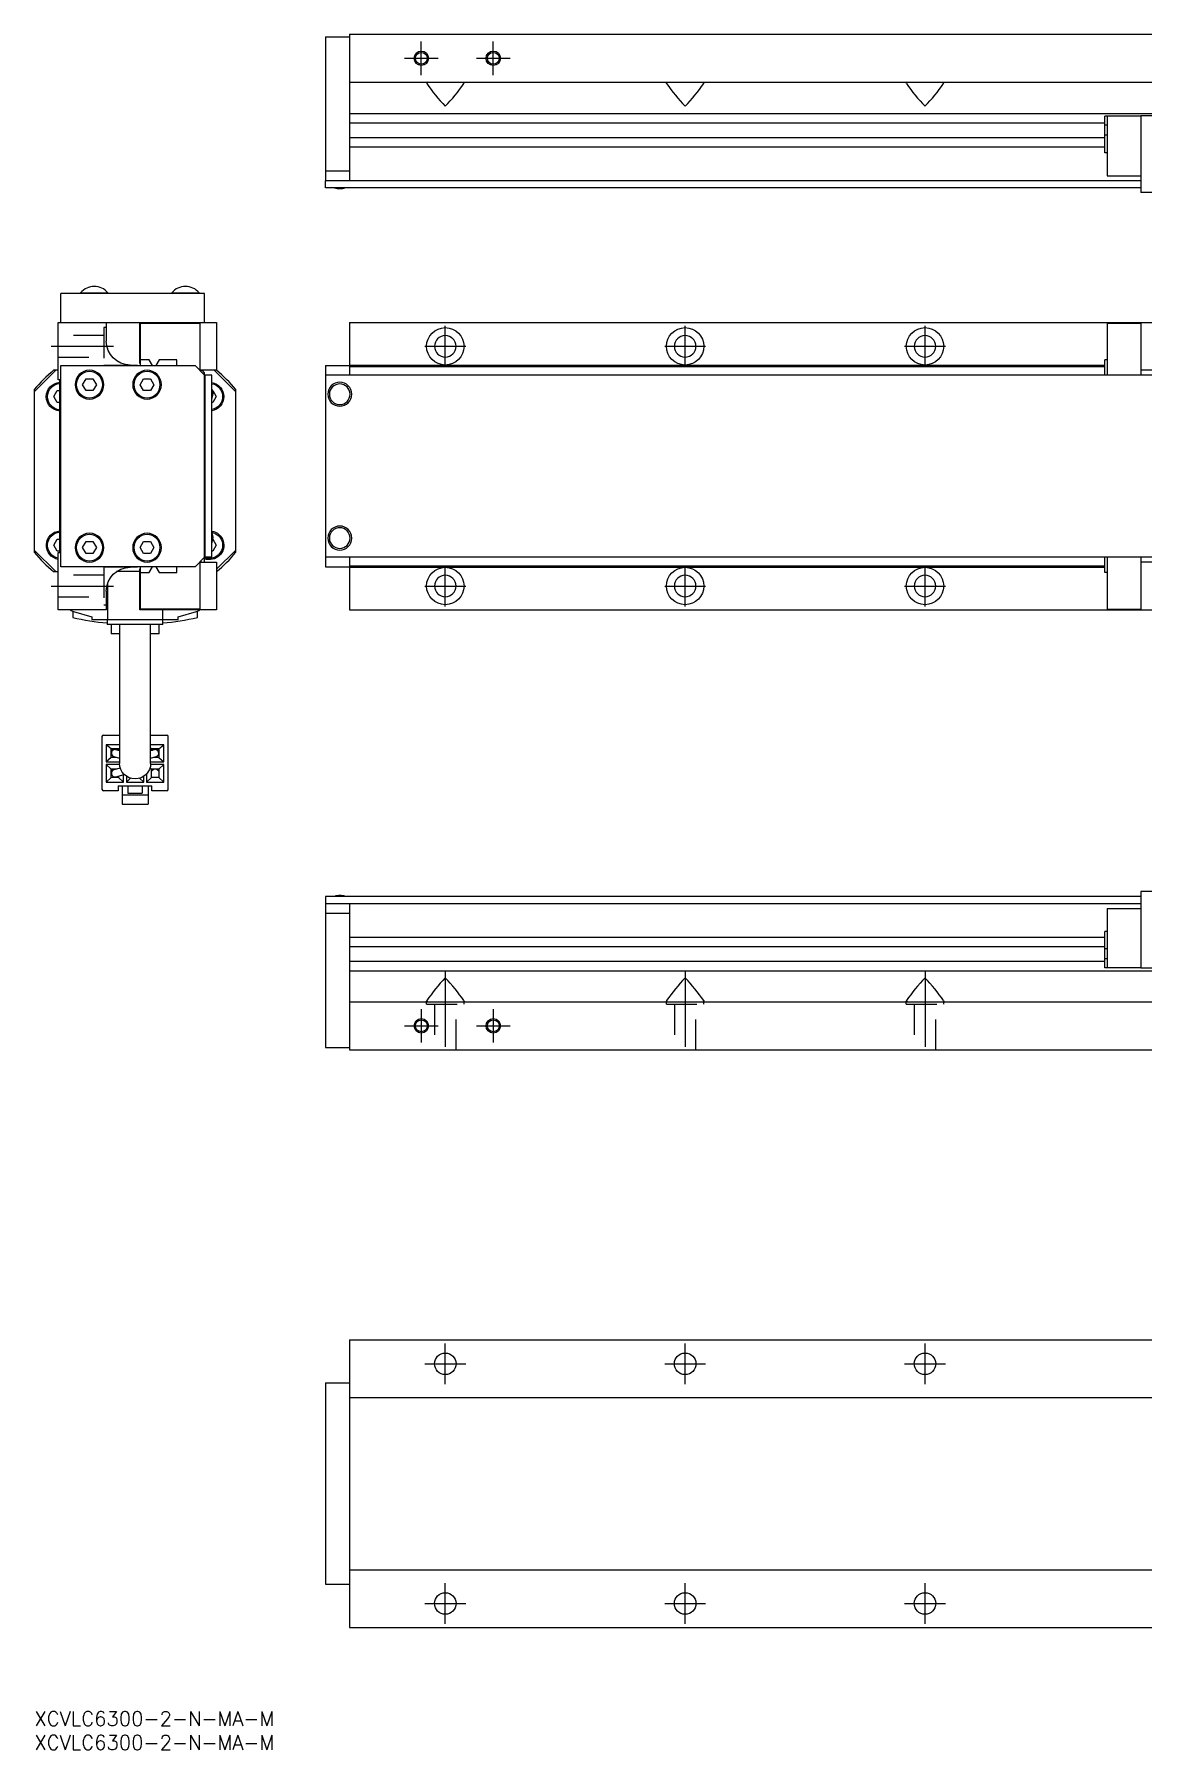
# Model space of a CAD drawing. Extents: x 0 to 751, y -8 to 355.
# Drawn here: x 0 to 231, y -8 to 349.8 of the extents above; entities that cross this region are included whole.
import ezdxf

# ---------------------------------------------------------------- set-up
doc = ezdxf.new("R2010")
doc.units = 0
doc.header["$LTSCALE"] = 0.5
doc.linetypes.add('CENTER', pattern=[50.8, 31.75, -6.35, 6.35, -6.35])
doc.linetypes.add('DASHED', pattern=[19.05, 12.7, -6.35])
for name, color, linetype in [('MSM_CENTER', 1, 'CENTER'), ('MSM_CONTINUOUS', 7, 'CONTINUOUS'), ('MSM_DASHED', 4, 'DASHED'), ('MSM_NARROW', 5, 'CONTINUOUS'), ('MSM_PART_NUMBER', 7, 'CONTINUOUS')]:
    doc.layers.add(name, color=color, linetype=linetype)
doc.styles.get("Standard").update_dxf_attribs({"font": 'txt.shx', "height": 3, "bigfont": 'bigfont.shx'})

msp = doc.modelspace()

# ---------------------------------------------------------------- linework, layer by layer
at = {"layer": 'MSM_CENTER'}
for p, q in [((80.67, 341.34), (80.67, 348.34)), ((80.67, 341.34), (80.67, 348.34)), ((95.67, 341.34), (95.67, 348.34)), ((95.67, 341.34), (95.67, 348.34)), ((77.17, 344.84), (84.17, 344.84)), ((77.17, 344.84), (84.17, 344.84)), ((92.17, 344.84), (99.17, 344.84)), ((92.17, 344.84), (99.17, 344.84)), ((85.67, 280.5), (85.67, 289)), ((85.67, 280.5), (85.67, 289)), ((135.67, 280.5), (135.67, 289)), ((135.67, 280.5), (135.67, 289)), ((185.67, 280.5), (185.67, 289)), ((185.67, 280.5), (185.67, 289)), ((3.5, 284.75), (16.5, 284.75)), ((3.5, 284.75), (16.5, 284.75)), ((81.42, 284.75), (89.92, 284.75)), ((81.42, 284.75), (89.92, 284.75)), ((131.42, 284.75), (139.92, 284.75)), ((131.42, 284.75), (139.92, 284.75)), ((181.42, 284.75), (189.92, 284.75)), ((181.42, 284.75), (189.92, 284.75)), ((85.67, 230.5), (85.67, 239)), ((85.67, 230.5), (85.67, 239)), ((135.67, 230.5), (135.67, 239)), ((135.67, 230.5), (135.67, 239)), ((185.67, 230.5), (185.67, 239)), ((185.67, 230.5), (185.67, 239)), ((3.5, 234.75), (16.5, 234.75)), ((3.5, 234.75), (16.5, 234.75)), ((81.42, 234.75), (89.92, 234.75)), ((81.42, 234.75), (89.92, 234.75)), ((131.42, 234.75), (139.92, 234.75)), ((131.42, 234.75), (139.92, 234.75)), ((181.42, 234.75), (189.92, 234.75)), ((181.42, 234.75), (189.92, 234.75)), ((85.67, 154.5), (85.67, 136)), ((85.67, 154.5), (85.67, 136)), ((135.67, 154.5), (135.67, 136)), ((135.67, 154.5), (135.67, 136)), ((185.67, 154.5), (185.67, 136)), ((185.67, 154.5), (185.67, 136)), ((80.67, 146.5), (80.67, 139.5)), ((80.67, 146.5), (80.67, 139.5)), ((95.67, 146.5), (95.67, 139.5)), ((95.67, 146.5), (95.67, 139.5)), ((77.17, 143), (84.17, 143)), ((77.17, 143), (84.17, 143)), ((92.17, 143), (99.17, 143)), ((92.17, 143), (99.17, 143)), ((85.67, 68.25), (85.67, 76.75)), ((85.67, 68.25), (85.67, 76.75)), ((135.67, 68.25), (135.67, 76.75)), ((135.67, 68.25), (135.67, 76.75)), ((185.67, 68.25), (185.67, 76.75)), ((185.67, 68.25), (185.67, 76.75)), ((81.42, 72.5), (89.92, 72.5)), ((81.42, 72.5), (89.92, 72.5)), ((131.42, 72.5), (139.92, 72.5)), ((131.42, 72.5), (139.92, 72.5)), ((181.42, 72.5), (189.92, 72.5)), ((181.42, 72.5), (189.92, 72.5)), ((85.67, 18.25), (85.67, 26.75)), ((85.67, 18.25), (85.67, 26.75)), ((135.67, 18.25), (135.67, 26.75)), ((135.67, 18.25), (135.67, 26.75)), ((185.67, 18.25), (185.67, 26.75)), ((185.67, 18.25), (185.67, 26.75)), ((81.42, 22.5), (89.92, 22.5)), ((81.42, 22.5), (89.92, 22.5)), ((131.42, 22.5), (139.92, 22.5)), ((131.42, 22.5), (139.92, 22.5)), ((181.42, 22.5), (189.92, 22.5)), ((181.42, 22.5), (189.92, 22.5))]:
    msp.add_line(p, q, dxfattribs=at)
at = {"layer": 'MSM_CONTINUOUS'}
for p, q in [((60.67, 349.34), (65.67, 349.34)), ((60.67, 349.34), (60.67, 319.34)), ((60.67, 349.34), (65.67, 349.34)), ((60.67, 349.34), (60.67, 319.34)), ((65.67, 349.84), (455.67, 349.84)), ((65.67, 349.84), (65.67, 319.34)), ((65.67, 349.84), (455.67, 349.84)), ((65.67, 349.84), (65.67, 319.34)), ((65.67, 339.84), (455.67, 339.84)), ((65.67, 339.84), (455.67, 339.84)), ((81.93, 339.84), (81.77, 339.71)), ((81.93, 339.84), (81.77, 339.71)), ((81.8, 339.58), (81.77, 339.71)), ((81.8, 339.58), (81.77, 339.71)), ((89.41, 339.84), (89.57, 339.71)), ((89.41, 339.84), (89.57, 339.71)), ((89.54, 339.58), (89.57, 339.71)), ((89.54, 339.58), (89.57, 339.71)), ((131.93, 339.84), (131.77, 339.71)), ((131.93, 339.84), (131.77, 339.71)), ((131.8, 339.58), (131.77, 339.71)), ((131.8, 339.58), (131.77, 339.71)), ((139.41, 339.84), (139.57, 339.71)), ((139.41, 339.84), (139.57, 339.71)), ((139.54, 339.58), (139.57, 339.71)), ((139.54, 339.58), (139.57, 339.71)), ((181.93, 339.84), (181.77, 339.71)), ((181.93, 339.84), (181.77, 339.71)), ((181.8, 339.58), (181.77, 339.71)), ((181.8, 339.58), (181.77, 339.71)), ((189.41, 339.84), (189.57, 339.71)), ((189.41, 339.84), (189.57, 339.71)), ((189.54, 339.58), (189.57, 339.71)), ((189.54, 339.58), (189.57, 339.71)), ((65.67, 333.34), (455.67, 333.34)), ((65.67, 333.34), (455.67, 333.34)), ((290.67, 332.84), (230.67, 332.84)), ((230.67, 332.84), (230.67, 316.84)), ((290.67, 332.84), (230.67, 332.84)), ((230.67, 332.84), (230.67, 316.84)), ((65.67, 331.37), (223.17, 331.37)), ((65.67, 331.37), (223.17, 331.37)), ((230.67, 332.74), (223.17, 332.74)), ((223.17, 325.14), (223.17, 332.74)), ((230.67, 332.74), (223.17, 332.74)), ((223.17, 325.14), (223.17, 332.74)), ((223.67, 330.86), (223.17, 330.86)), ((223.67, 330.86), (223.17, 330.86)), ((223.67, 332.74), (223.67, 320.34)), ((223.67, 332.74), (223.67, 320.34)), ((65.67, 328.3), (223.17, 328.3)), ((65.67, 328.3), (223.17, 328.3)), ((65.67, 326.34), (223.17, 326.34)), ((65.67, 326.34), (223.17, 326.34)), ((223.67, 328.81), (223.17, 328.81)), ((223.67, 328.81), (223.17, 328.81)), ((223.67, 325.14), (223.17, 325.14)), ((223.67, 325.14), (223.17, 325.14)), ((60.67, 321.34), (65.67, 321.34)), ((60.67, 321.34), (65.67, 321.34)), ((60.67, 319.34), (230.67, 319.34)), ((60.67, 319.24), (60.77, 319.34)), ((60.67, 319.34), (230.67, 319.34)), ((60.67, 319.24), (60.77, 319.34)), ((60.67, 317.84), (60.67, 319.24)), ((60.67, 317.84), (60.67, 319.24)), ((223.67, 320.34), (230.67, 320.34)), ((223.67, 320.34), (230.67, 320.34)), ((230.67, 317.84), (60.67, 317.84)), ((230.67, 317.84), (60.67, 317.84)), ((290.67, 316.84), (230.67, 316.84)), ((290.67, 316.84), (230.67, 316.84)), ((5.5, 289.75), (5.5, 295.75)), ((35.5, 295.75), (5.5, 295.75)), ((5.5, 289.75), (5.5, 295.75)), ((35.5, 295.75), (5.5, 295.75)), ((9.65, 295.91), (15.35, 295.91)), ((9.65, 295.91), (9.65, 295.75)), ((9.65, 295.91), (15.35, 295.91)), ((9.65, 295.91), (9.65, 295.75)), ((15.35, 295.75), (15.35, 295.91)), ((15.35, 295.75), (15.35, 295.91)), ((28.65, 295.91), (34.35, 295.91)), ((28.65, 295.91), (28.65, 295.75)), ((28.65, 295.91), (34.35, 295.91)), ((28.65, 295.91), (28.65, 295.75)), ((34.35, 295.75), (34.35, 295.91)), ((34.35, 295.75), (34.35, 295.91)), ((35.5, 289.75), (35.5, 295.75)), ((35.5, 289.75), (35.5, 295.75)), ((5, 277.75), (5, 289.75)), ((5, 289.75), (38, 289.75)), ((5, 277.75), (5, 289.75)), ((5, 289.75), (38, 289.75)), ((15, 289.75), (15, 285.85)), ((15, 289.75), (15, 285.85)), ((22, 281.15), (22, 289.75)), ((22, 281.15), (22, 289.75)), ((22.1, 280.75), (22.1, 289.55)), ((22.1, 289.55), (34.5, 289.55)), ((22.1, 280.75), (22.1, 289.55)), ((22.1, 289.55), (34.5, 289.55)), ((34.5, 289.55), (34.5, 279.75)), ((34.5, 289.55), (34.5, 279.75)), ((38, 289.75), (38, 279.75)), ((38, 289.75), (38, 279.75)), ((65.67, 289.75), (65.67, 278.75)), ((65.67, 289.75), (470.67, 289.75)), ((65.67, 289.75), (65.67, 278.75)), ((65.67, 289.75), (470.67, 289.75)), ((223.67, 289.55), (230.67, 289.55)), ((223.67, 289.55), (223.67, 278.75)), ((223.67, 289.55), (230.67, 289.55)), ((223.67, 289.55), (223.67, 278.75)), ((230.67, 289.75), (230.67, 278.75)), ((230.67, 289.75), (230.67, 278.75)), ((4.5, 279.75), (0, 275.25)), ((4.5, 279.75), (0, 275.25)), ((5, 279.75), (4.03, 279.75)), ((5, 279.75), (4.03, 279.75)), ((5.5, 238.75), (5.5, 280.75)), ((5.5, 280.75), (33.5, 280.75)), ((5.5, 238.75), (5.5, 280.75)), ((5.5, 280.75), (33.5, 280.75)), ((20, 280.85), (21.5, 280.85)), ((20, 280.85), (21.5, 280.85)), ((21.5, 280.85), (21.5, 280.75)), ((21.5, 280.85), (21.5, 280.75)), ((22.1, 281.15), (22, 281.15)), ((22.1, 281.15), (22, 281.15)), ((23.97, 281.95), (22.1, 281.95)), ((23.97, 281.95), (22.1, 281.95)), ((24.66, 280.75), (23.97, 281.95)), ((24.66, 280.75), (23.97, 281.95)), ((26.02, 281.95), (25.34, 280.75)), ((26.02, 281.95), (25.34, 280.75)), ((29.7, 281.95), (26.02, 281.95)), ((29.7, 281.95), (26.02, 281.95)), ((29.7, 280.75), (29.7, 281.95)), ((29.7, 280.75), (29.7, 281.95)), ((33.5, 280.75), (35.5, 278.75)), ((33.5, 280.75), (35.5, 278.75)), ((34.7, 279.75), (34.7, 279.55)), ((38, 279.75), (34.7, 279.75)), ((34.7, 279.75), (34.7, 279.55)), ((38, 279.75), (34.7, 279.75)), ((35.5, 279.25), (35, 279.75)), ((35.5, 279.25), (35, 279.75)), ((35.5, 239.75), (35.5, 279.25)), ((35.5, 239.75), (35.5, 279.25)), ((42, 275.25), (37.5, 279.75)), ((42, 275.25), (37.5, 279.75)), ((60.67, 280.75), (65.67, 280.75)), ((60.67, 280.75), (60.67, 238.75)), ((60.67, 280.75), (65.67, 280.75)), ((60.67, 280.75), (60.67, 238.75)), ((65.67, 280.85), (223.17, 280.85)), ((65.67, 280.85), (223.17, 280.85)), ((65.67, 280.55), (223.17, 280.55)), ((65.67, 280.55), (223.17, 280.55)), ((223.67, 281.95), (223.17, 281.95)), ((223.17, 278.75), (223.17, 281.95)), ((223.67, 281.95), (223.17, 281.95)), ((223.17, 278.75), (223.17, 281.95)), ((290.67, 279.75), (230.67, 279.75)), ((290.67, 279.75), (230.67, 279.75)), ((0, 275.72), (0, 241.78)), ((0, 275.72), (0, 241.78)), ((5.3, 277.75), (5, 277.75)), ((5.3, 277.75), (5, 277.75)), ((5.3, 241.75), (5.3, 277.75)), ((5.3, 241.75), (5.3, 277.75)), ((10.06, 276.75), (10.78, 278)), ((10.06, 276.75), (10.78, 278)), ((10.78, 275.5), (10.06, 276.75)), ((10.78, 275.5), (10.06, 276.75)), ((10.78, 278), (12.22, 278)), ((10.78, 278), (12.22, 278)), ((12.22, 278), (12.94, 276.75)), ((12.22, 278), (12.94, 276.75)), ((12.94, 276.75), (12.22, 275.5)), ((12.94, 276.75), (12.22, 275.5)), ((22.06, 276.75), (22.78, 278)), ((22.06, 276.75), (22.78, 278)), ((22.78, 275.5), (22.06, 276.75)), ((22.78, 275.5), (22.06, 276.75)), ((22.78, 278), (24.22, 278)), ((22.78, 278), (24.22, 278)), ((24.22, 278), (24.94, 276.75)), ((24.22, 278), (24.94, 276.75)), ((24.94, 276.75), (24.22, 275.5)), ((24.94, 276.75), (24.22, 275.5)), ((37, 278.75), (35.5, 278.75)), ((37, 278.75), (35.5, 278.75)), ((35.6, 240.75), (35.6, 278.75)), ((35.6, 240.75), (35.6, 278.75)), ((37, 240.75), (37, 278.75)), ((37, 240.75), (37, 278.75)), ((42, 241.78), (42, 275.72)), ((42, 241.78), (42, 275.72)), ((495.67, 278.75), (60.67, 278.75)), ((495.67, 278.75), (60.67, 278.75)), ((4.06, 274.25), (4.78, 275.5)), ((4.06, 274.25), (4.78, 275.5)), ((4.78, 273), (4.06, 274.25)), ((4.78, 273), (4.06, 274.25)), ((4.78, 275.5), (5.3, 275.5)), ((4.78, 275.5), (5.3, 275.5)), ((5.3, 273), (4.78, 273)), ((5.3, 273), (4.78, 273)), ((12.22, 275.5), (10.78, 275.5)), ((12.22, 275.5), (10.78, 275.5)), ((24.22, 275.5), (22.78, 275.5)), ((24.22, 275.5), (22.78, 275.5)), ((37.22, 273), (37, 273)), ((37.22, 273), (37, 273)), ((37.11, 275.5), (37.22, 275.5)), ((37.11, 275.5), (37.22, 275.5)), ((37.22, 275.5), (37.94, 274.25)), ((37.22, 275.5), (37.94, 274.25)), ((37.94, 274.25), (37.22, 273)), ((37.94, 274.25), (37.22, 273)), ((4.06, 243.25), (4.78, 244.5)), ((4.06, 243.25), (4.78, 244.5)), ((4.78, 244.5), (5.3, 244.5)), ((4.78, 244.5), (5.3, 244.5)), ((10.06, 242.75), (10.78, 244)), ((10.06, 242.75), (10.78, 244)), ((10.78, 244), (12.22, 244)), ((10.78, 244), (12.22, 244)), ((12.22, 244), (12.94, 242.75)), ((12.22, 244), (12.94, 242.75)), ((22.06, 242.75), (22.78, 244)), ((22.06, 242.75), (22.78, 244)), ((22.78, 244), (24.22, 244)), ((22.78, 244), (24.22, 244)), ((24.22, 244), (24.94, 242.75)), ((24.22, 244), (24.94, 242.75)), ((37.19, 244.5), (37.22, 244.5)), ((37.19, 244.5), (37.22, 244.5)), ((37.22, 244.5), (37.94, 243.25)), ((37.22, 244.5), (37.94, 243.25)), ((0, 242.25), (4.5, 237.75)), ((0, 242.25), (4.5, 237.75)), ((4.78, 242), (4.06, 243.25)), ((4.78, 242), (4.06, 243.25)), ((5.3, 242), (4.78, 242)), ((5.3, 242), (4.78, 242)), ((5, 229.75), (5, 241.75)), ((5, 241.75), (5.3, 241.75)), ((5, 229.75), (5, 241.75)), ((5, 241.75), (5.3, 241.75)), ((10.78, 241.5), (10.06, 242.75)), ((10.78, 241.5), (10.06, 242.75)), ((12.22, 241.5), (10.78, 241.5)), ((12.22, 241.5), (10.78, 241.5)), ((12.94, 242.75), (12.22, 241.5)), ((12.94, 242.75), (12.22, 241.5)), ((22.78, 241.5), (22.06, 242.75)), ((22.78, 241.5), (22.06, 242.75)), ((24.22, 241.5), (22.78, 241.5)), ((24.22, 241.5), (22.78, 241.5)), ((24.94, 242.75), (24.22, 241.5)), ((24.94, 242.75), (24.22, 241.5)), ((35.5, 240.75), (33.5, 238.75)), ((35.5, 240.75), (33.5, 238.75)), ((34.7, 239.95), (34.7, 239.75)), ((34.7, 239.95), (34.7, 239.75)), ((37, 240.75), (35.5, 240.75)), ((37, 240.75), (35.5, 240.75)), ((37.22, 242), (37, 242)), ((37.22, 242), (37, 242)), ((37.94, 243.25), (37.22, 242)), ((37.94, 243.25), (37.22, 242)), ((38, 238.25), (42, 242.25)), ((38, 238.25), (42, 242.25)), ((495.67, 240.75), (60.67, 240.75)), ((495.67, 240.75), (60.67, 240.75)), ((65.67, 240.75), (65.67, 229.75)), ((65.67, 240.75), (65.67, 229.75)), ((223.17, 237.55), (223.17, 240.75)), ((223.17, 237.55), (223.17, 240.75)), ((223.67, 240.75), (223.67, 229.95)), ((223.67, 240.75), (223.67, 229.95)), ((230.67, 240.75), (230.67, 229.75)), ((230.67, 240.75), (230.67, 229.75)), ((4.03, 237.75), (5, 237.75)), ((4.03, 237.75), (5, 237.75)), ((33.5, 238.75), (5.5, 238.75)), ((33.5, 238.75), (5.5, 238.75)), ((22, 237.75), (17.14, 237.75)), ((17.14, 237.75), (17.14, 237.75)), ((22, 237.75), (17.14, 237.75)), ((17.14, 237.75), (17.14, 237.75)), ((21.5, 238.65), (20, 238.65)), ((21.5, 238.65), (20, 238.65)), ((21.5, 238.75), (21.5, 238.65)), ((21.5, 238.75), (21.5, 238.65)), ((22, 238.35), (22.1, 238.35)), ((22, 229.75), (22, 238.35)), ((22, 238.35), (22.1, 238.35)), ((22, 229.75), (22, 238.35)), ((22.1, 229.95), (22.1, 238.75)), ((22.1, 229.95), (22.1, 238.75)), ((22.1, 237.55), (23.97, 237.55)), ((22.1, 237.55), (23.97, 237.55)), ((23.97, 237.55), (24.66, 238.74)), ((23.97, 237.55), (24.66, 238.74)), ((25.34, 238.74), (26.02, 237.55)), ((25.34, 238.74), (26.02, 237.55)), ((26.02, 237.55), (29.7, 237.55)), ((26.02, 237.55), (29.7, 237.55)), ((29.7, 237.55), (29.7, 238.75)), ((29.7, 237.55), (29.7, 238.75)), ((34.5, 239.75), (34.5, 229.95)), ((34.5, 239.75), (34.5, 229.95)), ((34.7, 239.75), (38, 239.75)), ((34.7, 239.75), (38, 239.75)), ((38, 239.75), (38, 229.75)), ((38, 239.75), (38, 229.75)), ((60.67, 238.75), (65.67, 238.75)), ((60.67, 238.75), (65.67, 238.75)), ((65.67, 238.95), (223.17, 238.95)), ((65.67, 238.95), (223.17, 238.95)), ((65.67, 238.65), (223.17, 238.65)), ((65.67, 238.65), (223.17, 238.65)), ((223.67, 237.55), (223.17, 237.55)), ((223.67, 237.55), (223.17, 237.55)), ((290.67, 239.75), (230.67, 239.75)), ((290.67, 239.75), (230.67, 239.75)), ((15, 233.65), (15, 229.75)), ((15, 233.65), (15, 229.75)), ((15.22, 235.1), (15.22, 227.75)), ((15.22, 235.1), (15.22, 227.75)), ((15, 229.75), (5, 229.75)), ((15, 229.75), (5, 229.75)), ((8, 229.5), (8, 228.18)), ((8, 229.5), (8, 228.18)), ((8.17, 229.44), (12, 228.35)), ((8.17, 229.44), (12, 228.35)), ((38, 229.75), (22, 229.75)), ((38, 229.75), (22, 229.75)), ((34.5, 229.95), (22.1, 229.95)), ((34.5, 229.95), (22.1, 229.95)), ((26.78, 227.75), (26.78, 229.75)), ((26.78, 227.75), (26.78, 229.75)), ((30, 228.35), (33.83, 229.44)), ((30, 228.35), (33.83, 229.44)), ((34, 228.18), (34, 229.5)), ((34, 228.18), (34, 229.5)), ((65.67, 229.75), (455.67, 229.75)), ((65.67, 229.75), (455.67, 229.75)), ((223.67, 229.95), (230.67, 229.95)), ((223.67, 229.95), (230.67, 229.95)), ((12, 228.35), (12, 227.75)), ((12, 228.35), (12, 227.75)), ((12, 227.75), (30, 227.75)), ((12, 227.75), (30, 227.75)), ((15.18, 227.75), (15.18, 226.75)), ((15.18, 227.75), (15.18, 226.75)), ((26.82, 226.75), (15.18, 226.75)), ((26.82, 226.75), (15.18, 226.75)), ((16, 226.75), (16, 224.75)), ((16, 226.75), (16, 224.75)), ((17.75, 226.75), (17.75, 197.75)), ((17.75, 226.75), (17.75, 197.75)), ((24.25, 197.75), (24.25, 226.75)), ((24.25, 197.75), (24.25, 226.75)), ((26, 224.75), (26, 226.75)), ((26, 224.75), (26, 226.75)), ((26.82, 226.75), (26.82, 227.75)), ((26.82, 226.75), (26.82, 227.75)), ((30, 227.75), (30, 228.35)), ((30, 227.75), (30, 228.35)), ((17.75, 224.75), (16, 224.75)), ((17.75, 224.75), (16, 224.75)), ((26, 224.75), (24.25, 224.75)), ((26, 224.75), (24.25, 224.75)), ((14.1, 203.35), (14.1, 192.35)), ((14.1, 203.35), (14.1, 192.35)), ((14.4, 203.65), (17.75, 203.65)), ((14.4, 203.65), (17.75, 203.65)), ((17.75, 201.65), (15, 201.65)), ((15, 201.65), (15, 198.1)), ((16.05, 200.75), (15, 201.65)), ((17.75, 201.65), (15, 201.65)), ((15, 201.65), (15, 198.1)), ((16.05, 200.75), (15, 201.65)), ((16.05, 199), (16.05, 200.75)), ((16.05, 200.37), (16.42, 200.75)), ((17.55, 200.75), (16.05, 200.75)), ((16.05, 199), (16.05, 200.75)), ((16.05, 200.37), (16.42, 200.75)), ((17.55, 200.75), (16.05, 200.75)), ((17.75, 200.37), (17.01, 200.59)), ((17.75, 200.37), (17.01, 200.59)), ((17.17, 200.75), (17.46, 200.46)), ((17.17, 200.75), (17.46, 200.46)), ((17.55, 200.75), (17.75, 200.92)), ((17.55, 200.75), (17.75, 200.92)), ((17.55, 200.43), (17.55, 200.75)), ((17.55, 200.43), (17.55, 200.75)), ((24.25, 203.65), (27.6, 203.65)), ((24.25, 203.65), (27.6, 203.65)), ((27, 201.65), (24.25, 201.65)), ((27, 201.65), (24.25, 201.65)), ((24.45, 200.75), (24.25, 200.92)), ((24.45, 200.75), (24.25, 200.92)), ((24.99, 200.59), (24.25, 200.37)), ((24.99, 200.59), (24.25, 200.37)), ((25.95, 200.75), (24.45, 200.75)), ((24.45, 200.75), (24.45, 200.43)), ((25.95, 200.75), (24.45, 200.75)), ((24.45, 200.75), (24.45, 200.43)), ((24.54, 200.46), (24.82, 200.75)), ((24.54, 200.46), (24.82, 200.75)), ((25.57, 200.75), (25.95, 200.37)), ((25.57, 200.75), (25.95, 200.37)), ((25.95, 200.75), (27, 201.65)), ((25.95, 200.75), (27, 201.65)), ((25.95, 200.75), (25.95, 199)), ((25.95, 200.75), (25.95, 199)), ((27, 198.1), (27, 201.65)), ((27, 198.1), (27, 201.65)), ((27.9, 192.35), (27.9, 203.35)), ((27.9, 192.35), (27.9, 203.35)), ((16.05, 199), (15, 198.1)), ((16.05, 199), (15, 198.1)), ((15, 198.1), (17.75, 198.1)), ((15, 198.1), (17.75, 198.1)), ((17.76, 197.5), (15, 197.5)), ((15, 197.5), (15, 193.85)), ((16.05, 196.55), (15, 197.5)), ((17.76, 197.5), (15, 197.5)), ((15, 197.5), (15, 193.85)), ((16.05, 196.55), (15, 197.5)), ((17.11, 199), (16.05, 199)), ((17.11, 199), (16.05, 199)), ((16.59, 199.15), (17.75, 198.81)), ((16.59, 199.15), (17.75, 198.81)), ((17.73, 196.71), (17.88, 196.84)), ((17.73, 196.71), (17.88, 196.84)), ((24.45, 196.55), (24.12, 196.84)), ((24.45, 196.55), (24.12, 196.84)), ((27, 197.5), (24.24, 197.5)), ((27, 197.5), (24.24, 197.5)), ((24.25, 198.81), (25.41, 199.15)), ((24.25, 198.81), (25.41, 199.15)), ((24.25, 198.1), (27, 198.1)), ((24.25, 198.1), (27, 198.1)), ((25.95, 199), (24.89, 199)), ((25.95, 199), (24.89, 199)), ((25.95, 199), (27, 198.1)), ((25.95, 199), (27, 198.1)), ((25.95, 196.55), (27, 197.5)), ((25.95, 196.55), (27, 197.5)), ((27, 193.85), (27, 197.5)), ((27, 193.85), (27, 197.5)), ((16.05, 194.8), (15, 193.85)), ((16.05, 194.8), (15, 193.85)), ((15, 193.85), (18.6, 193.85)), ((15, 193.85), (18.6, 193.85)), ((16.05, 196.17), (16.42, 196.55)), ((16.05, 194.8), (16.05, 196.55)), ((17.14, 196.55), (16.05, 196.55)), ((16.05, 196.17), (16.42, 196.55)), ((16.05, 194.8), (16.05, 196.55)), ((17.14, 196.55), (16.05, 196.55)), ((17.55, 194.8), (16.05, 194.8)), ((17.55, 194.8), (16.05, 194.8)), ((17.9, 196.76), (16.6, 196.4)), ((17.9, 196.76), (16.6, 196.4)), ((17, 194.95), (18.72, 195.43)), ((17, 194.95), (18.72, 195.43)), ((17.55, 195.1), (17.55, 194.8)), ((17.55, 195.1), (17.55, 194.8)), ((17.55, 194.8), (18.6, 193.85)), ((17.55, 194.8), (18.6, 193.85)), ((18.6, 193.85), (18.6, 195.4)), ((18.6, 193.85), (18.6, 195.4)), ((19.2, 195.04), (19.2, 193.85)), ((19.2, 195.04), (19.2, 193.85)), ((20.07, 194.63), (19.2, 193.85)), ((20.07, 194.63), (19.2, 193.85)), ((19.2, 193.85), (22.8, 193.85)), ((19.2, 193.85), (22.8, 193.85)), ((21.93, 194.63), (22.8, 193.85)), ((21.93, 194.63), (22.8, 193.85)), ((22.8, 193.85), (22.8, 195.04)), ((22.8, 193.85), (22.8, 195.04)), ((23.4, 195.56), (23.4, 193.85)), ((23.4, 195.56), (23.4, 193.85)), ((24.45, 194.8), (23.4, 193.85)), ((24.45, 194.8), (23.4, 193.85)), ((23.4, 193.85), (27, 193.85)), ((23.4, 193.85), (27, 193.85)), ((25.95, 196.55), (24.45, 196.55)), ((24.45, 194.8), (24.45, 196.55)), ((24.45, 196.17), (24.82, 196.55)), ((25.95, 196.55), (24.45, 196.55)), ((24.45, 194.8), (24.45, 196.55)), ((24.45, 196.17), (24.82, 196.55)), ((25.95, 194.8), (24.45, 194.8)), ((25.95, 194.8), (24.45, 194.8)), ((25.57, 196.55), (25.95, 196.17)), ((25.57, 196.55), (25.95, 196.17)), ((25.95, 196.55), (25.95, 194.8)), ((25.95, 196.55), (25.95, 194.8)), ((25.95, 194.8), (27, 193.85)), ((25.95, 194.8), (27, 193.85)), ((17.5, 192.05), (14.4, 192.05)), ((17.5, 192.05), (14.4, 192.05)), ((17.5, 193.05), (24.5, 193.05)), ((17.5, 193.05), (17.5, 192.05)), ((17.5, 193.05), (24.5, 193.05)), ((17.5, 193.05), (17.5, 192.05)), ((18.3, 193.05), (18.3, 189.25)), ((18.3, 193.05), (18.3, 189.25)), ((18.3, 191.16), (23.7, 191.16)), ((18.3, 191.16), (23.7, 191.16)), ((19.5, 193.05), (19.5, 191.55)), ((19.5, 193.05), (19.5, 191.55)), ((19.5, 191.55), (22.5, 191.55)), ((19.5, 191.55), (22.5, 191.55)), ((22.5, 193.05), (22.5, 191.55)), ((22.5, 193.05), (22.5, 191.55)), ((23.7, 193.05), (23.7, 189.25)), ((23.7, 193.05), (23.7, 189.25)), ((24.5, 192.05), (24.5, 193.05)), ((24.5, 192.05), (24.5, 193.05)), ((27.6, 192.05), (24.5, 192.05)), ((27.6, 192.05), (24.5, 192.05)), ((18.3, 189.25), (23.7, 189.25)), ((18.3, 189.25), (23.7, 189.25)), ((230.67, 170), (60.67, 170)), ((60.67, 170), (60.67, 168.6)), ((230.67, 170), (60.67, 170)), ((60.67, 170), (60.67, 168.6)), ((60.67, 168.6), (60.77, 168.5)), ((60.67, 168.6), (60.77, 168.5)), ((60.67, 168.5), (230.67, 168.5)), ((60.67, 168.5), (60.67, 138.5)), ((60.67, 168.5), (230.67, 168.5)), ((60.67, 168.5), (60.67, 138.5)), ((65.67, 168.5), (65.67, 138)), ((65.67, 168.5), (65.67, 138)), ((230.67, 171), (230.67, 155)), ((290.67, 171), (230.67, 171)), ((230.67, 171), (230.67, 155)), ((290.67, 171), (230.67, 171)), ((60.67, 166.5), (65.67, 166.5)), ((60.67, 166.5), (65.67, 166.5)), ((223.67, 167.5), (223.67, 155.1)), ((223.67, 167.5), (230.67, 167.5)), ((223.67, 167.5), (223.67, 155.1)), ((223.67, 167.5), (230.67, 167.5)), ((65.67, 161.5), (223.17, 161.5)), ((65.67, 161.5), (223.17, 161.5)), ((223.67, 162.7), (223.17, 162.7)), ((223.17, 155.1), (223.17, 162.7)), ((223.67, 162.7), (223.17, 162.7)), ((223.17, 155.1), (223.17, 162.7)), ((65.67, 159.54), (223.17, 159.54)), ((65.67, 159.54), (223.17, 159.54)), ((223.67, 159.03), (223.17, 159.03)), ((223.67, 159.03), (223.17, 159.03)), ((65.67, 156.47), (223.17, 156.47)), ((65.67, 156.47), (223.17, 156.47)), ((65.67, 154.5), (455.67, 154.5)), ((65.67, 154.5), (455.67, 154.5)), ((223.67, 156.98), (223.17, 156.98)), ((223.67, 156.98), (223.17, 156.98)), ((230.67, 155.1), (223.17, 155.1)), ((230.67, 155.1), (223.17, 155.1)), ((290.67, 155), (230.67, 155)), ((290.67, 155), (230.67, 155)), ((65.67, 148), (455.67, 148)), ((65.67, 148), (455.67, 148)), ((81.8, 148.26), (81.77, 148.13)), ((81.8, 148.26), (81.77, 148.13)), ((81.93, 148), (81.77, 148.13)), ((81.93, 148), (81.77, 148.13)), ((89.41, 148), (89.57, 148.13)), ((89.41, 148), (89.57, 148.13)), ((89.54, 148.26), (89.57, 148.13)), ((89.54, 148.26), (89.57, 148.13)), ((131.8, 148.26), (131.77, 148.13)), ((131.8, 148.26), (131.77, 148.13)), ((131.93, 148), (131.77, 148.13)), ((131.93, 148), (131.77, 148.13)), ((139.41, 148), (139.57, 148.13)), ((139.41, 148), (139.57, 148.13)), ((139.54, 148.26), (139.57, 148.13)), ((139.54, 148.26), (139.57, 148.13)), ((181.8, 148.26), (181.77, 148.13)), ((181.8, 148.26), (181.77, 148.13)), ((181.93, 148), (181.77, 148.13)), ((181.93, 148), (181.77, 148.13)), ((189.41, 148), (189.57, 148.13)), ((189.41, 148), (189.57, 148.13)), ((189.54, 148.26), (189.57, 148.13)), ((189.54, 148.26), (189.57, 148.13)), ((60.67, 138.5), (65.67, 138.5)), ((60.67, 138.5), (65.67, 138.5)), ((65.67, 138), (455.67, 138)), ((65.67, 138), (455.67, 138)), ((65.67, 77.5), (455.67, 77.5)), ((65.67, 77.5), (65.67, 17.5)), ((65.67, 77.5), (455.67, 77.5)), ((65.67, 77.5), (65.67, 17.5)), ((60.67, 68.5), (60.67, 26.5)), ((60.67, 68.5), (65.67, 68.5)), ((60.67, 68.5), (60.67, 26.5)), ((60.67, 68.5), (65.67, 68.5)), ((65.67, 65.5), (455.67, 65.5)), ((65.67, 65.5), (455.67, 65.5)), ((65.67, 29.5), (455.67, 29.5)), ((65.67, 29.5), (455.67, 29.5)), ((60.67, 26.5), (65.67, 26.5)), ((60.67, 26.5), (65.67, 26.5)), ((65.67, 17.5), (470.67, 17.5)), ((65.67, 17.5), (470.67, 17.5))]:
    msp.add_line(p, q, dxfattribs=at)
for centre, radius in [((80.67, 344.84), 1.23), ((80.67, 344.84), 1.23), ((95.67, 344.84), 1.23), ((95.67, 344.84), 1.23), ((85.67, 284.75), 3.9), ((85.67, 284.75), 3.9), ((135.67, 284.75), 3.9), ((135.67, 284.75), 3.9), ((185.67, 284.75), 3.9), ((185.67, 284.75), 3.9), ((85.67, 234.75), 3.9), ((85.67, 234.75), 3.9), ((135.67, 234.75), 3.9), ((135.67, 234.75), 3.9), ((185.67, 234.75), 3.9), ((185.67, 234.75), 3.9), ((80.67, 143), 1.23), ((80.67, 143), 1.23), ((95.67, 143), 1.23), ((95.67, 143), 1.23), ((85.67, 72.5), 2.25), ((85.67, 72.5), 2.25), ((135.67, 72.5), 2.25), ((135.67, 72.5), 2.25), ((185.67, 72.5), 2.25), ((185.67, 72.5), 2.25), ((85.67, 22.5), 2.25), ((85.67, 22.5), 2.25), ((135.67, 22.5), 2.25), ((135.67, 22.5), 2.25), ((185.67, 22.5), 2.25), ((185.67, 22.5), 2.25)]:
    msp.add_circle(centre, radius, dxfattribs=at)
at = {"layer": 'MSM_CONTINUOUS', "extrusion": (0, 0, -1)}
for centre, radius in [((-85.67, 284.75), 2.25), ((-85.67, 284.75), 2.25), ((-135.67, 284.75), 2.25), ((-135.67, 284.75), 2.25), ((-185.67, 284.75), 2.25), ((-185.67, 284.75), 2.25), ((-11.5, 276.75), 3), ((-11.5, 276.75), 3), ((-11.5, 276.75), 2.75), ((-11.5, 276.75), 2.75), ((-23.5, 276.75), 3), ((-23.5, 276.75), 3), ((-23.5, 276.75), 2.75), ((-23.5, 276.75), 2.75), ((-63.67, 274.75), 2.5), ((-63.67, 274.75), 2.5), ((-63.67, 274.75), 2.15), ((-63.67, 274.75), 2.15), ((-63.67, 244.75), 2.5), ((-63.67, 244.75), 2.5), ((-11.5, 242.75), 3), ((-11.5, 242.75), 3), ((-11.5, 242.75), 2.75), ((-11.5, 242.75), 2.75), ((-23.5, 242.75), 3), ((-23.5, 242.75), 3), ((-23.5, 242.75), 2.75), ((-23.5, 242.75), 2.75), ((-63.67, 244.75), 2.15), ((-63.67, 244.75), 2.15), ((-85.67, 234.75), 2.25), ((-85.67, 234.75), 2.25), ((-135.67, 234.75), 2.25), ((-135.67, 234.75), 2.25), ((-185.67, 234.75), 2.25), ((-185.67, 234.75), 2.25)]:
    msp.add_circle(centre, radius, dxfattribs=at)
at = {"layer": 'MSM_CONTINUOUS'}
for centre, radius, start, end in [((111.7, 360.02), 36.22, 214.3615, 224.0577), ((111.7, 360.02), 36.22, 214.3615, 224.0577), ((59.64, 360.02), 36.22, 315.9423, 325.6385), ((59.64, 360.02), 36.22, 315.9423, 325.6385), ((161.7, 360.02), 36.22, 214.3615, 224.0577), ((161.7, 360.02), 36.22, 214.3615, 224.0577), ((109.64, 360.02), 36.22, 315.9423, 325.6385), ((109.64, 360.02), 36.22, 315.9423, 325.6385), ((211.7, 360.02), 36.22, 214.3615, 224.0577), ((211.7, 360.02), 36.22, 214.3615, 224.0577), ((159.64, 360.02), 36.22, 315.9423, 325.6385), ((159.64, 360.02), 36.22, 315.9423, 325.6385), ((63.66, 320.64), 3, 248.96, 270.1444), ((63.66, 320.64), 3, 248.96, 270.1444), ((63.68, 320.64), 3, 269.8556, 291.04), ((63.68, 320.64), 3, 269.8556, 291.04), ((12.5, 293.55), 3.7, 90, 140.3692), ((12.5, 293.55), 3.7, 90, 140.3692), ((12.5, 293.55), 3.7, 39.6308, 90), ((12.5, 293.55), 3.7, 39.6308, 90), ((31.5, 293.55), 3.7, 90, 140.3692), ((31.5, 293.55), 3.7, 90, 140.3692), ((31.5, 293.55), 3.7, 39.6308, 90), ((31.5, 293.55), 3.7, 39.6308, 90), ((21, 258.75), 27, 128.9424, 141.0576), ((21, 258.75), 27, 128.9424, 141.0576), ((21, 258.75), 27, 38.9424, 51.0576), ((21, 258.75), 27, 38.9424, 51.0576), ((34.2, 274.74), 3, 338.96, 0.1444), ((34.2, 274.74), 3, 338.96, 0.1444), ((34.2, 244.74), 3, 338.96, 0.1444), ((34.2, 244.74), 3, 338.96, 0.1444), ((21, 258.75), 27, 218.9424, 231.0576), ((21, 258.75), 27, 218.9424, 231.0576), ((21, 258.75), 27, 308.9424, 321.0576), ((21, 258.75), 27, 308.9424, 321.0576), ((9, 232.33), 3, 239.3478, 254.0042), ((9, 232.33), 3, 239.3478, 254.0042), ((33, 232.33), 3, 285.9958, 300.6522), ((33, 232.33), 3, 285.9958, 300.6522), ((21, 286.75), 60, 257.4867, 264.4336), ((21, 286.75), 60, 257.4867, 264.4336), ((21, 286.75), 60, 275.5664, 282.5133), ((21, 286.75), 60, 275.5664, 282.5133), ((14.4, 203.35), 0.3, 90, 180), ((14.4, 203.35), 0.3, 90, 180), ((16.8, 199.87), 0.75, 73.4791, 253.4791), ((16.8, 199.87), 0.75, 73.4791, 253.4791), ((25.2, 199.87), 0.75, 286.5209, 106.5209), ((25.2, 199.87), 0.75, 286.5209, 106.5209), ((27.6, 203.35), 0.3, 0, 90), ((27.6, 203.35), 0.3, 0, 90), ((16.8, 195.67), 0.75, 105.6242, 285.6242), ((16.8, 195.67), 0.75, 105.6242, 285.6242), ((14.4, 192.35), 0.3, 180, 270), ((14.4, 192.35), 0.3, 180, 270), ((27.6, 192.35), 0.3, 270, 0), ((27.6, 192.35), 0.3, 270, 0), ((63.66, 167.2), 3, 89.8556, 111.04), ((63.66, 167.2), 3, 89.8556, 111.04), ((63.68, 167.2), 3, 68.96, 90.1444), ((63.68, 167.2), 3, 68.96, 90.1444), ((111.7, 127.81), 36.22, 135.9423, 145.6385), ((111.7, 127.81), 36.22, 135.9423, 145.6385), ((59.64, 127.81), 36.22, 34.3615, 44.0577), ((59.64, 127.81), 36.22, 34.3615, 44.0577), ((161.7, 127.81), 36.22, 135.9423, 145.6385), ((161.7, 127.81), 36.22, 135.9423, 145.6385), ((109.64, 127.81), 36.22, 34.3615, 44.0577), ((109.64, 127.81), 36.22, 34.3615, 44.0577), ((211.7, 127.81), 36.22, 135.9423, 145.6385), ((211.7, 127.81), 36.22, 135.9423, 145.6385), ((159.64, 127.81), 36.22, 34.3615, 44.0577), ((159.64, 127.81), 36.22, 34.3615, 44.0577)]:
    msp.add_arc(centre, radius, start, end, dxfattribs=at)
at = {"layer": 'MSM_CONTINUOUS', "extrusion": (0, 0, -1)}
for centre, radius, start, end in [((-20, 285.85), 5, 270, 0), ((-20, 285.85), 5, 270, 0), ((-5.5, 274.25), 3, 273.8226, 86.1774), ((-5.5, 274.25), 3, 273.8226, 86.1774), ((-5.5, 274.25), 2.75, 274.1706, 85.8294), ((-5.5, 274.25), 2.75, 274.1706, 85.8294), ((-36.5, 274.25), 3, 99.5941, 260.4059), ((-36.5, 274.25), 3, 99.5941, 260.4059), ((-36.5, 274.25), 2.75, 100.4757, 259.5243), ((-36.5, 274.25), 2.75, 100.4757, 259.5243), ((-34.2, 274.76), 3, 159.0034, 180.1444), ((-34.2, 274.76), 3, 159.0034, 180.1444), ((-5.5, 243.25), 3, 279.5941, 86.1774), ((-5.5, 243.25), 3, 279.5941, 86.1774), ((-5.5, 243.25), 2.75, 280.4757, 85.8294), ((-5.5, 243.25), 2.75, 280.4757, 85.8294), ((-36.5, 243.25), 3, 99.5941, 289.4712), ((-36.5, 243.25), 3, 99.5941, 289.4712), ((-36.5, 243.25), 2.75, 100.4757, 291.3237), ((-36.5, 243.25), 2.75, 100.4757, 291.3237), ((-34.2, 244.76), 3, 159.0034, 180.1444), ((-34.2, 244.76), 3, 159.0034, 180.1444), ((-20, 233.65), 5, 0, 90), ((-20, 233.65), 5, 0, 90), ((-21, 197.75), 3.25, 180, 360), ((-21, 197.75), 3.25, 180, 360)]:
    msp.add_arc(centre, radius, start, end, dxfattribs=at)
at = {"layer": 'MSM_DASHED'}
for p, q in [((14.5, 287), (5, 287)), ((14.5, 287), (5, 287)), ((14.5, 288.65), (14.5, 280.85)), ((15, 288.65), (14.5, 288.65)), ((14.5, 288.65), (14.5, 280.85)), ((15, 288.65), (14.5, 288.65)), ((5, 282.5), (14.5, 282.5)), ((5, 282.5), (14.5, 282.5)), ((14.5, 280.85), (20, 280.85)), ((14.5, 280.85), (20, 280.85)), ((14.5, 237), (5, 237)), ((14.5, 237), (5, 237)), ((14.5, 238.65), (14.5, 230.85)), ((20, 238.65), (14.5, 238.65)), ((14.5, 238.65), (14.5, 230.85)), ((20, 238.65), (14.5, 238.65)), ((5, 232.5), (14.5, 232.5)), ((5, 232.5), (14.5, 232.5)), ((14.5, 230.85), (15, 230.85)), ((14.5, 230.85), (15, 230.85)), ((81.77, 147.5), (81.77, 148.13)), ((81.77, 147.5), (81.77, 148.13)), ((81.77, 147.5), (89.57, 147.5)), ((81.77, 147.5), (89.57, 147.5)), ((83.42, 147.5), (83.42, 138)), ((83.42, 147.5), (83.42, 138)), ((87.92, 138), (87.92, 147.5)), ((87.92, 138), (87.92, 147.5)), ((89.57, 147.5), (89.57, 148.13)), ((89.57, 147.5), (89.57, 148.13)), ((131.77, 147.5), (131.77, 148.13)), ((131.77, 147.5), (131.77, 148.13)), ((131.77, 147.5), (139.57, 147.5)), ((131.77, 147.5), (139.57, 147.5)), ((133.42, 147.5), (133.42, 138)), ((133.42, 147.5), (133.42, 138)), ((137.92, 138), (137.92, 147.5)), ((137.92, 138), (137.92, 147.5)), ((139.57, 147.5), (139.57, 148.13)), ((139.57, 147.5), (139.57, 148.13)), ((181.77, 147.5), (181.77, 148.13)), ((181.77, 147.5), (181.77, 148.13)), ((181.77, 147.5), (189.57, 147.5)), ((181.77, 147.5), (189.57, 147.5)), ((183.42, 147.5), (183.42, 138)), ((183.42, 147.5), (183.42, 138)), ((187.92, 138), (187.92, 147.5)), ((187.92, 138), (187.92, 147.5)), ((189.57, 147.5), (189.57, 148.13)), ((189.57, 147.5), (189.57, 148.13))]:
    msp.add_line(p, q, dxfattribs=at)
at = {"layer": 'MSM_NARROW'}
for centre in [(80.67, 344.84), (80.67, 344.84), (95.67, 344.84), (95.67, 344.84), (80.67, 143), (80.67, 143), (95.67, 143), (95.67, 143)]:
    msp.add_circle(centre, 1.5, dxfattribs=at)

# ---------------------------------------------------------------- texts
at = {"layer": 'MSM_PART_NUMBER'}
for p in [(0, -3), (0, -8)]:
    msp.add_text('XCVLC6300-2-N-MA-M', height=3, dxfattribs=at).set_placement(p)

doc.saveas('drawing.dxf')
